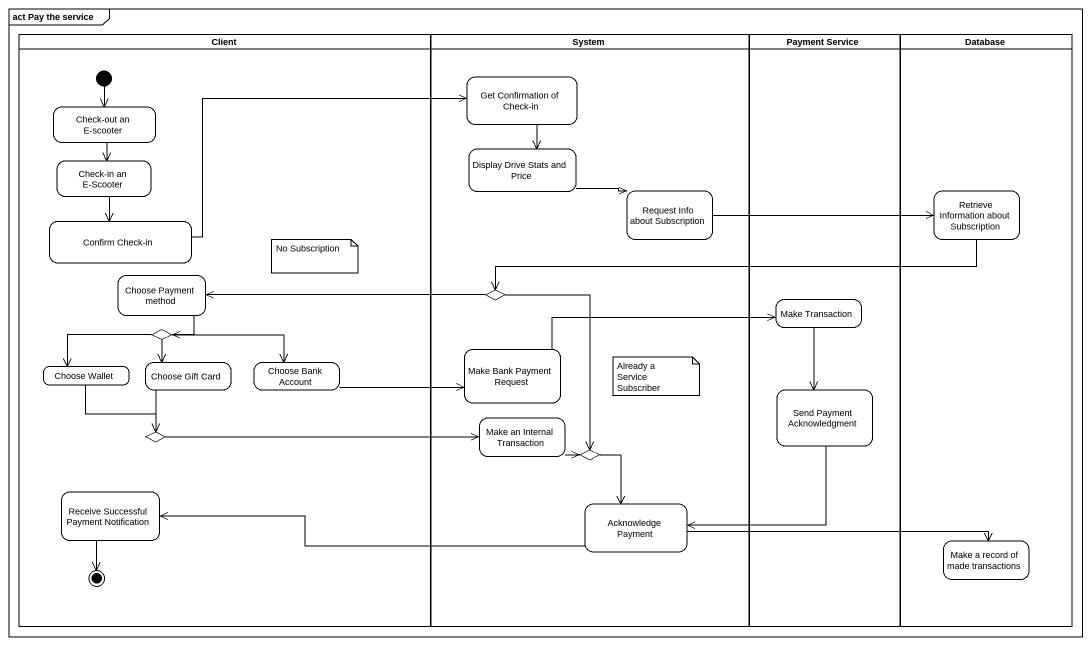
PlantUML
@startuml
mainframe act Pay the service
hide empty description
state Client <<partition>> {
  state "Check-out an E-scooter" as Check_out_an_E_scooter
  state "Check-in an E-Scooter" as Check_in_an_E_Scooter
  state "Confirm Check-in" as Confirm_Check_in
  state "Choose Payment method" as Choose_Payment_method
  state choice2 <<choice>>
  state "Choose Wallet" as Choose_Wallet
  state "Choose Gift Card" as Choose_Gift_Card
  state "Choose Bank Account" as Choose_Bank_Account
  state choice3 <<choice>>
  state "Receive Successful Payment Notification" as Receive_Successful_Payment
  [*] --> Check_out_an_E_scooter
  Receive_Successful_Payment --> [*]
}
state System <<partition>> {
  state "Get Confirmation of Check-in" as Get_Confirmation_of_Check_in
  state "Display Drive Stats and Price" as Display_Drive_Stats_and
  state "Request Info about Subscription" as Request_Info_about
  state choice1 <<choice>>
  state "Make Bank Payment Request" as Make_Bank_Payment_Request
  state "Make an Internal Transaction" as Make_an_Internal_Transaction
  state choice4 <<choice>>
  state "Acknowledge Payment" as Acknowledge_Payment
}
state "Payment Service" as Payment_Service <<partition>> {
  state "Make Transaction" as Make_Transaction
  state "Send Payment Acknowledgment" as Send_Payment_Acknowledgment
}
state "Database" as Database_ <<partition>> {
  state "Retrieve Information about Subscription" as Retrieve_Information_about
  state "Make a record of made transactions" as Make_a_record_of_made
}
Get_Confirmation_of_Check_in --> Display_Drive_Stats_and
Check_out_an_E_scooter --> Check_in_an_E_Scooter
Check_in_an_E_Scooter --> Confirm_Check_in
Display_Drive_Stats_and -right-> Request_Info_about
Request_Info_about -right-> Retrieve_Information_about
Retrieve_Information_about -left-> choice1
Confirm_Check_in -right-> Get_Confirmation_of_Check_in
Choose_Payment_method --> choice2
choice1 -left-> Choose_Payment_method
choice1 --> choice4
Make_Transaction --> Send_Payment_Acknowledgment
choice2 -left-> Choose_Wallet
choice2 --> Choose_Gift_Card
choice2 -right-> Choose_Bank_Account
Make_Bank_Payment_Request -right-> Make_Transaction
Choose_Wallet --> choice3
Choose_Gift_Card --> choice3
Choose_Bank_Account -right-> Make_Bank_Payment_Request
Send_Payment_Acknowledgment -left-> Acknowledge_Payment
choice3 -right-> Make_an_Internal_Transaction
Make_an_Internal_Transaction -right-> choice4
choice4 --> Acknowledge_Payment
Acknowledge_Payment -left-> Receive_Successful_Payment
Acknowledge_Payment -right-> Make_a_record_of_made
note as N1
  No Subscription
end note
note as N2
  Already a Service Subscriber
end note
@enduml
